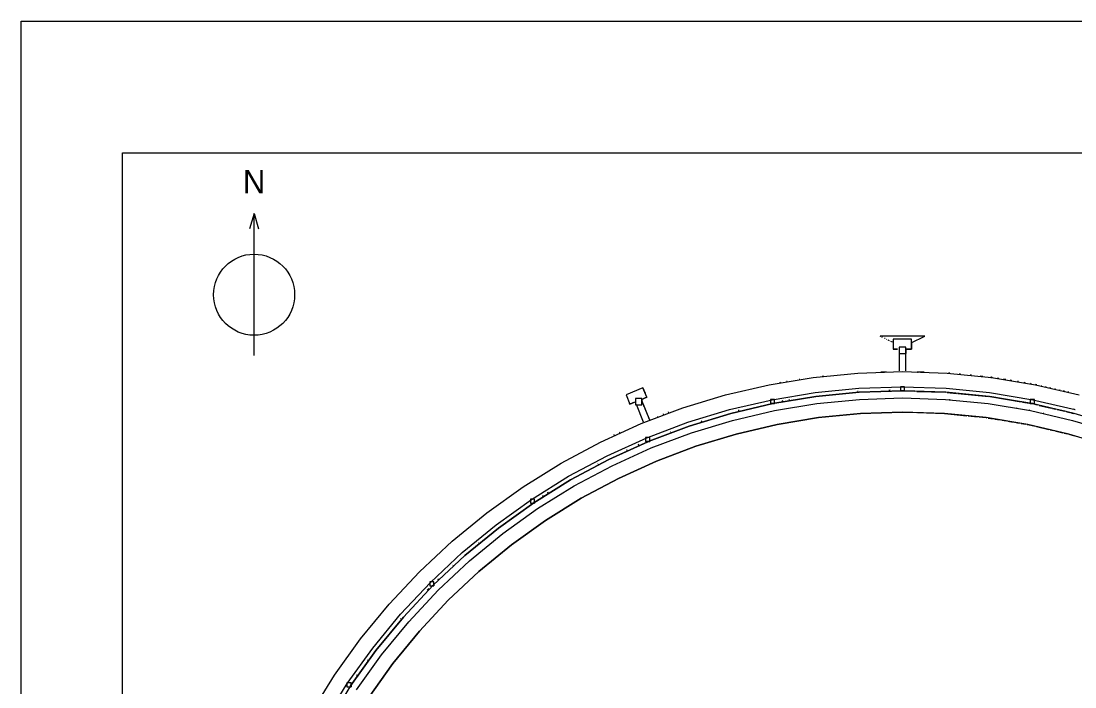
# Paper-space layout '01 Plans' of a CAD drawing. Header units: millimetres. Extents: x 5 to 415, y 7 to 290.
# Drawn here: x 5 to 109, y 224.3 to 290 of the extents above; entities that cross this region are included whole.
import ezdxf
from ezdxf.enums import TextEntityAlignment as Align

# ---------------------------------------------------------------- set-up
doc = ezdxf.new("R2010")
doc.units = ezdxf.units.MM
for name, color, linetype in [('DIMENSIONS', 7, 'Continuous'), ('GEOMETRY', 7, 'Continuous'), ('SHEET', 7, 'Continuous'), ('TEXT', 7, 'Continuous')]:
    doc.layers.add(name, color=color, linetype=linetype)

# ---------------------------------------------------------------- blocks, each defined once
blk = doc.blocks.new('SHEET_01')
at = {"layer": 'DIMENSIONS', "lineweight": 15}
for q in [(27.55, 269.5), (28.45, 269.5)]:
    blk.add_line((28, 271), q, dxfattribs=at)
at = {"layer": 'GEOMETRY', "lineweight": 13}
for p, q in [((89.84, 258.91), (89.8, 258.91)), ((89.86, 258.88), (89.8, 258.91)), ((89.8, 258.91), (89.84, 258.91)), ((89.97, 258.91), (89.84, 258.91)), ((90.17, 258.91), (89.97, 258.91)), ((90.04, 258.79), (89.98, 258.82)), ((90.44, 258.91), (90.17, 258.91)), ((90.29, 258.66), (90.23, 258.69)), ((90.47, 258.57), (90.41, 258.6)), ((90.78, 258.91), (90.44, 258.91)), ((90.72, 258.45), (90.59, 258.51)), ((91.16, 258.91), (90.78, 258.91)), ((91.02, 258.3), (90.84, 258.39)), ((92.9, 258.61), (91.1, 258.61)), ((91.1, 258.61), (91.1, 257.61)), ((91.57, 258.91), (91.16, 258.91)), ((92, 258.91), (91.57, 258.91)), ((92.43, 258.91), (92, 258.91)), ((92.84, 258.91), (92.43, 258.91)), ((93.22, 258.91), (92.84, 258.91)), ((92.86, 258.24), (94.2, 258.91)), ((92.9, 257.61), (92.9, 258.61)), ((92.9, 258.25), (92.9, 257.61)), ((93.56, 258.91), (93.22, 258.91)), ((93.83, 258.91), (93.56, 258.91)), ((94.03, 258.91), (93.83, 258.91)), ((94.03, 258.91), (94.16, 258.91)), ((94.16, 258.91), (94.03, 258.91)), ((94.16, 258.91), (94.2, 258.91)), ((94.2, 258.91), (94.16, 258.91)), ((91.52, 257.61), (91.1, 257.61)), ((91.1, 257.61), (91.52, 257.61)), ((91.1, 257.61), (91.1, 257.61)), ((92.32, 257.83), (91.67, 257.83)), ((91.67, 257.83), (91.67, 257.18)), ((91.67, 257.24), (91.67, 255.49)), ((91.67, 257.18), (92.32, 257.18)), ((92.32, 257.18), (92.32, 257.83)), ((92.32, 257.59), (92.32, 257.18)), ((92.32, 257.51), (92.32, 257.51)), ((92.32, 255.49), (92.32, 257.51)), ((92.32, 255.49), (92.32, 257.51)), ((92.32, 257.51), (92.32, 257.51)), ((92.32, 255.49), (92.32, 257.51)), ((92.32, 255.49), (92.32, 257.51)), ((92.32, 257.18), (92.32, 257.18)), ((92.9, 257.61), (92.35, 257.61)), ((92.35, 257.61), (92.9, 257.61)), ((92.9, 257.61), (92.9, 257.61)), ((83.2, 254.83), (87.59, 255.26)), ((84.2, 254.95), (84.06, 254.94)), ((84.06, 254.94), (84.2, 254.95)), ((87.59, 255.26), (92, 255.41)), ((90.4, 255.38), (89.86, 255.36)), ((89.86, 255.36), (90.4, 255.38)), ((92, 255.41), (96.41, 255.26)), ((94.14, 255.36), (93.47, 255.38)), ((93.47, 255.38), (94.14, 255.36)), ((93.47, 255.36), (93.54, 255.36)), ((93.47, 255.36), (93.54, 255.36)), ((93.54, 255.36), (93.47, 255.36)), ((93.47, 255.36), (93.54, 255.36)), ((93.47, 255.36), (93.54, 255.36)), ((96.41, 255.26), (100.8, 254.83)), ((96.68, 255.26), (96.54, 255.27)), ((96.54, 255.27), (96.68, 255.26)), ((97.74, 255.15), (97.61, 255.17)), ((97.61, 255.17), (97.74, 255.15)), ((98.81, 255.05), (98.67, 255.06)), ((98.67, 255.06), (98.81, 255.05)), ((99.94, 254.94), (99.67, 254.96)), ((99.67, 254.96), (99.94, 254.94)), ((74.55, 253.11), (78.85, 254.11)), ((78.85, 254.11), (83.2, 254.83)), ((79.97, 254.32), (79.9, 254.31)), ((79.9, 254.31), (79.97, 254.32)), ((80.63, 254.43), (80.56, 254.42)), ((80.56, 254.42), (80.63, 254.43)), ((81.88, 254.63), (81.81, 254.62)), ((81.81, 254.62), (81.88, 254.63)), ((87.69, 253.77), (92, 253.91)), ((92.2, 253.91), (91.8, 253.91)), ((91.8, 253.91), (91.8, 253.51)), ((92, 253.91), (96.31, 253.77)), ((92.2, 253.51), (92.2, 253.91)), ((100.8, 254.85), (100.73, 254.86)), ((100.73, 254.86), (100.8, 254.85)), ((100.73, 254.84), (100.8, 254.83)), ((100.73, 254.84), (100.8, 254.83)), ((100.8, 254.83), (100.73, 254.84)), ((100.73, 254.84), (100.8, 254.83)), ((100.73, 254.84), (100.8, 254.83)), ((100.87, 254.84), (100.8, 254.85)), ((100.8, 254.85), (100.87, 254.84)), ((100.8, 254.83), (105.15, 254.11)), ((101.53, 254.73), (101.39, 254.75)), ((101.39, 254.75), (101.53, 254.73)), ((101.53, 254.73), (101.46, 254.74)), ((101.46, 254.74), (101.53, 254.73)), ((101.53, 254.73), (101.46, 254.74)), ((101.46, 254.74), (101.53, 254.73)), ((101.53, 254.73), (101.46, 254.74)), ((101.46, 254.74), (101.53, 254.73)), ((101.53, 254.73), (101.46, 254.74)), ((101.46, 254.74), (101.53, 254.73)), ((102.19, 254.62), (101.99, 254.66)), ((101.99, 254.66), (102.19, 254.62)), ((101.99, 254.64), (102.05, 254.62)), ((101.99, 254.64), (102.05, 254.62)), ((102.05, 254.62), (101.99, 254.64)), ((101.99, 254.64), (102.05, 254.62)), ((101.99, 254.64), (102.05, 254.62)), ((102.64, 254.53), (102.71, 254.52)), ((102.64, 254.53), (102.71, 254.52)), ((102.71, 254.52), (102.64, 254.53)), ((102.64, 254.53), (102.71, 254.52)), ((102.64, 254.53), (102.71, 254.52)), ((102.78, 254.52), (102.65, 254.55)), ((102.65, 254.55), (102.78, 254.52)), ((103.44, 254.42), (103.37, 254.43)), ((103.37, 254.43), (103.44, 254.42)), ((104.1, 254.31), (104.03, 254.32)), ((104.03, 254.32), (104.1, 254.31)), ((104.69, 254.21), (104.63, 254.22)), ((104.63, 254.22), (104.69, 254.21)), ((105.28, 254.1), (105.15, 254.13)), ((105.15, 254.13), (105.28, 254.1)), ((105.15, 254.11), (105.22, 254.1)), ((105.15, 254.11), (105.22, 254.1)), ((105.22, 254.1), (105.15, 254.11)), ((105.15, 254.11), (105.22, 254.1)), ((105.15, 254.11), (105.22, 254.1)), ((105.15, 254.11), (109.45, 253.11)), ((105.74, 254), (105.68, 254.01)), ((105.68, 254.01), (105.74, 254)), ((105.74, 254), (105.68, 254.01)), ((105.68, 254.01), (105.74, 254)), ((105.74, 254), (105.68, 254.01)), ((105.68, 254.01), (105.74, 254)), ((105.74, 254), (105.68, 254.01)), ((105.68, 254.01), (105.74, 254)), ((105.74, 254), (105.68, 254.01)), ((105.68, 254.01), (105.74, 254)), ((106.2, 253.89), (106.13, 253.91)), ((106.13, 253.91), (106.2, 253.89)), ((66.38, 253.8), (64.72, 253.13)), ((64.72, 253.13), (65.09, 252.2)), ((66.76, 252.88), (66.25, 252.67)), ((66.25, 252.67), (66.76, 252.88)), ((66.38, 253.8), (66.6, 253.27)), ((66.76, 252.88), (66.38, 253.8)), ((66.38, 253.8), (66.38, 253.8)), ((66.65, 253.14), (66.76, 252.88)), ((66.76, 252.88), (66.76, 252.88)), ((70.33, 251.83), (74.55, 253.11)), ((79.14, 252.64), (83.4, 253.34)), ((79.22, 252.25), (83.45, 252.95)), ((83.45, 252.95), (79.22, 252.25)), ((79.22, 252.25), (83.45, 252.95)), ((83.45, 252.95), (79.22, 252.25)), ((83.4, 253.34), (87.69, 253.77)), ((83.45, 252.95), (87.72, 253.37)), ((87.72, 253.37), (83.45, 252.95)), ((83.45, 252.95), (87.72, 253.37)), ((87.72, 253.37), (83.45, 252.95)), ((87.58, 253.45), (87.64, 253.46)), ((87.64, 253.46), (87.58, 253.45)), ((87.64, 253.46), (87.58, 253.45)), ((87.72, 253.37), (92, 253.51)), ((92, 253.51), (87.72, 253.37)), ((87.72, 253.37), (92, 253.51)), ((92, 253.51), (87.72, 253.37)), ((87.76, 252.67), (92, 252.81)), ((90.66, 253.56), (90.79, 253.57)), ((90.79, 253.57), (90.66, 253.56)), ((90.79, 253.57), (90.66, 253.56)), ((92.2, 253.51), (91.8, 253.51)), ((91.8, 253.51), (92.2, 253.51)), ((91.8, 253.51), (91.8, 253.51)), ((92, 253.51), (93.21, 253.47)), ((93.21, 253.47), (92, 253.51)), ((92, 253.51), (93.21, 253.47)), ((96.28, 253.37), (92, 253.51)), ((92, 252.81), (96.24, 252.67)), ((92.2, 253.51), (92.2, 253.51)), ((93.41, 253.46), (96.28, 253.37)), ((96.28, 253.37), (93.41, 253.46)), ((93.41, 253.46), (96.28, 253.37)), ((100.55, 252.95), (96.28, 253.37)), ((96.31, 253.77), (100.6, 253.34)), ((96.42, 253.36), (97.35, 253.26)), ((97.35, 253.26), (96.42, 253.36)), ((96.42, 253.36), (97.35, 253.26)), ((97.48, 253.25), (100.48, 252.95)), ((100.48, 252.95), (97.48, 253.25)), ((97.48, 253.25), (100.48, 252.95)), ((104.78, 252.25), (100.55, 252.95)), ((100.6, 253.34), (104.86, 252.64)), ((100.62, 252.94), (103.72, 252.42)), ((103.72, 252.42), (100.62, 252.94)), ((100.62, 252.94), (103.72, 252.42)), ((106.65, 253.78), (106.52, 253.81)), ((106.52, 253.81), (106.65, 253.78)), ((107.11, 253.68), (107.04, 253.69)), ((107.04, 253.69), (107.11, 253.68)), ((107.11, 253.68), (107.04, 253.69)), ((107.04, 253.69), (107.11, 253.68)), ((107.11, 253.68), (107.04, 253.69)), ((107.04, 253.69), (107.11, 253.68)), ((107.11, 253.68), (107.04, 253.69)), ((107.04, 253.69), (107.11, 253.68)), ((107.11, 253.68), (107.04, 253.69)), ((107.04, 253.69), (107.11, 253.68)), ((107.56, 253.57), (107.5, 253.59)), ((107.5, 253.59), (107.56, 253.57)), ((108.02, 253.46), (107.89, 253.5)), ((107.89, 253.5), (108.02, 253.46)), ((108.41, 253.37), (108.34, 253.39)), ((108.34, 253.39), (108.41, 253.37)), ((65.09, 252.2), (65.06, 252.27)), ((65.54, 252.38), (65.09, 252.2)), ((65.09, 252.2), (65.54, 252.38)), ((65.09, 252.2), (65.09, 252.2)), ((66.29, 252.77), (65.64, 252.77)), ((65.64, 252.77), (65.64, 252.12)), ((65.64, 252.12), (66.29, 252.12)), ((65.64, 252.12), (65.64, 252.12)), ((65.71, 252.2), (66.42, 250.45)), ((66.2, 250.28), (70.33, 251.83)), ((66.26, 252.57), (66.26, 252.57)), ((66.39, 252.26), (66.26, 252.57)), ((66.39, 252.26), (66.26, 252.57)), ((66.26, 252.57), (66.26, 252.57)), ((67.05, 250.63), (66.26, 252.57)), ((66.39, 252.26), (66.26, 252.57)), ((66.29, 252.12), (66.29, 252.77)), ((66.29, 252.69), (66.29, 252.45)), ((66.52, 251.94), (66.44, 252.13)), ((66.52, 251.94), (66.44, 252.13)), ((66.52, 251.94), (66.44, 252.13)), ((66.62, 251.69), (66.57, 251.82)), ((66.62, 251.69), (66.57, 251.82)), ((66.62, 251.69), (66.57, 251.82)), ((74.94, 251.66), (79.14, 252.64)), ((75.05, 251.28), (79.22, 252.25)), ((79.22, 252.25), (75.05, 251.28)), ((75.05, 251.28), (79.22, 252.25)), ((79.22, 252.25), (75.05, 251.28)), ((79.38, 252.65), (78.98, 252.65)), ((78.98, 252.65), (78.98, 252.25)), ((79.38, 252.25), (78.98, 252.25)), ((78.98, 252.25), (79.38, 252.25)), ((78.98, 252.25), (78.98, 252.25)), ((79.36, 251.56), (83.54, 252.25)), ((79.38, 252.25), (79.38, 252.65)), ((79.38, 252.25), (79.38, 252.25)), ((80.13, 252.5), (80.19, 252.51)), ((80.19, 252.51), (80.13, 252.5)), ((80.19, 252.51), (80.13, 252.5)), ((80.79, 252.61), (80.86, 252.62)), ((80.86, 252.62), (80.79, 252.61)), ((80.86, 252.62), (80.79, 252.61)), ((83.54, 252.25), (87.76, 252.67)), ((96.24, 252.67), (100.46, 252.25)), ((96.71, 252.62), (96.64, 252.63)), ((100.46, 252.25), (104.64, 251.56)), ((103.32, 251.78), (103.25, 251.79)), ((103.85, 252.4), (104.78, 252.25)), ((104.78, 252.25), (103.85, 252.4)), ((103.85, 252.4), (104.78, 252.25)), ((105.02, 252.65), (104.62, 252.65)), ((104.62, 252.65), (104.62, 252.25)), ((104.86, 252.25), (104.62, 252.25)), ((104.62, 252.25), (105.02, 252.25)), ((104.62, 252.25), (104.62, 252.25)), ((104.78, 252.25), (104.91, 252.22)), ((104.91, 252.22), (104.78, 252.25)), ((104.78, 252.25), (104.91, 252.22)), ((108.95, 251.28), (104.78, 252.25)), ((104.86, 252.64), (109.06, 251.66)), ((104.94, 252.65), (105.02, 252.65)), ((105.02, 252.25), (105.02, 252.65)), ((105.02, 252.65), (105.02, 252.65)), ((105.04, 252.19), (105.3, 252.13)), ((105.3, 252.13), (105.04, 252.19)), ((105.04, 252.19), (105.3, 252.13)), ((105.5, 252.08), (106.67, 251.81)), ((106.67, 251.81), (105.5, 252.08)), ((105.5, 252.08), (106.67, 251.81)), ((106.8, 251.78), (107.13, 251.7)), ((107.13, 251.7), (106.8, 251.78)), ((106.8, 251.78), (107.13, 251.7)), ((66.82, 251.19), (66.67, 251.57)), ((66.82, 251.19), (66.67, 251.57)), ((66.82, 251.19), (66.67, 251.57)), ((66.92, 250.94), (66.87, 251.07)), ((66.92, 250.94), (66.87, 251.07)), ((66.92, 250.94), (66.87, 251.07)), ((67.05, 250.63), (66.97, 250.82)), ((67.05, 250.63), (66.97, 250.82)), ((67.05, 250.63), (66.97, 250.82)), ((67.87, 250.97), (67.81, 250.94)), ((68.42, 251.2), (68.36, 251.17)), ((68.91, 251.4), (68.85, 251.37)), ((70.81, 250.41), (74.94, 251.66)), ((70.94, 250.03), (75.05, 251.28)), ((75.05, 251.28), (70.94, 250.03)), ((70.94, 250.03), (75.05, 251.28)), ((75.05, 251.28), (70.94, 250.03)), ((75.23, 250.6), (79.36, 251.56)), ((75.8, 251.56), (75.87, 251.57)), ((75.87, 251.57), (75.8, 251.56)), ((75.87, 251.57), (75.8, 251.56)), ((79.63, 250.19), (83.72, 250.87)), ((83.72, 250.87), (79.63, 250.19)), ((83.72, 250.87), (87.85, 251.27)), ((87.85, 251.27), (83.72, 250.87)), ((87.85, 251.27), (92, 251.41)), ((92, 251.41), (87.85, 251.27)), ((92, 251.41), (93.34, 251.36)), ((96.15, 251.27), (92, 251.41)), ((93.47, 251.36), (96.15, 251.27)), ((96.15, 251.27), (98.34, 251.06)), ((100.28, 250.87), (96.15, 251.27)), ((98.48, 251.04), (99.41, 250.95)), ((99.54, 250.94), (100.28, 250.87)), ((100.28, 250.87), (100.34, 250.86)), ((104.37, 250.19), (100.28, 250.87)), ((100.47, 250.83), (101, 250.75)), ((101.13, 250.72), (101.66, 250.64)), ((104.58, 251.57), (104.51, 251.59)), ((104.64, 251.56), (108.77, 250.6)), ((105.95, 251.26), (105.89, 251.27)), ((107.26, 251.67), (108.04, 251.49)), ((108.04, 251.49), (107.26, 251.67)), ((107.26, 251.67), (108.04, 251.49)), ((108.17, 251.46), (108.5, 251.38)), ((108.5, 251.38), (108.17, 251.46)), ((108.17, 251.46), (108.5, 251.38)), ((108.63, 251.35), (108.89, 251.29)), ((108.89, 251.29), (108.63, 251.35)), ((108.63, 251.35), (108.89, 251.29)), ((108.99, 251.68), (108.93, 251.69)), ((108.93, 251.69), (108.99, 251.68)), ((108.99, 251.68), (108.93, 251.69)), ((113.06, 250.03), (108.95, 251.28)), ((62.19, 248.46), (66.2, 250.28)), ((66.78, 248.89), (70.81, 250.41)), ((70.94, 250.03), (66.93, 248.52)), ((66.99, 248.55), (70.94, 250.03)), ((70.94, 250.03), (66.99, 248.55)), ((66.99, 248.55), (70.94, 250.03)), ((71.17, 249.37), (75.23, 250.6)), ((72.13, 250.5), (72.19, 250.52)), ((72.19, 250.52), (72.13, 250.5)), ((72.19, 250.52), (72.13, 250.5)), ((75.59, 249.25), (79.63, 250.19)), ((79.63, 250.19), (75.59, 249.25)), ((101.8, 250.62), (102.26, 250.54)), ((102.39, 250.52), (102.92, 250.43)), ((103.05, 250.41), (103.51, 250.33)), ((103.71, 250.3), (104.17, 250.22)), ((104.3, 250.2), (104.37, 250.19)), ((104.37, 250.19), (105.09, 250.02)), ((108.41, 249.25), (104.37, 250.19)), ((105.22, 249.99), (106.46, 249.7)), ((106.59, 249.67), (106.91, 249.6)), ((108.77, 250.6), (112.83, 249.37)), ((62.85, 247.11), (66.78, 248.89)), ((63.56, 249.18), (63.49, 249.15)), ((64.11, 249.41), (64.05, 249.38)), ((67.05, 248.91), (66.65, 248.91)), ((66.65, 248.91), (66.65, 248.51)), ((67.05, 248.51), (67.05, 248.91)), ((67.2, 247.88), (71.17, 249.37)), ((69.09, 249.44), (69.15, 249.46)), ((69.15, 249.46), (69.09, 249.44)), ((69.15, 249.46), (69.09, 249.44)), ((71.62, 248.04), (75.59, 249.25)), ((75.59, 249.25), (71.62, 248.04)), ((107.04, 249.57), (107.82, 249.38)), ((107.96, 249.35), (108.28, 249.28)), ((108.41, 249.25), (108.99, 249.07)), ((112.38, 248.04), (108.41, 249.25)), ((58.3, 246.38), (62.19, 248.46)), ((66.93, 248.52), (63.03, 246.75)), ((63.03, 246.75), (66.87, 248.49)), ((66.87, 248.49), (63.03, 246.75)), ((63.03, 246.75), (66.87, 248.49)), ((63.34, 246.12), (67.2, 247.88)), ((64.75, 247.65), (64.82, 247.67)), ((64.82, 247.67), (64.75, 247.65)), ((64.82, 247.67), (64.75, 247.65)), ((65.92, 248.17), (65.98, 248.2)), ((65.98, 248.2), (65.92, 248.17)), ((65.98, 248.2), (65.92, 248.17)), ((67.05, 248.51), (66.65, 248.51)), ((66.65, 248.51), (67.05, 248.51)), ((66.65, 248.51), (66.65, 248.51)), ((67.05, 248.59), (67.05, 248.51)), ((67.05, 248.51), (67.05, 248.51)), ((67.73, 246.58), (71.62, 248.04)), ((71.62, 248.04), (67.73, 246.58)), ((59.05, 245.08), (62.85, 247.11)), ((59.25, 244.73), (63.03, 246.75)), ((63.03, 246.75), (59.25, 244.73)), ((59.25, 244.73), (63.03, 246.75)), ((63.03, 246.75), (59.25, 244.73)), ((63.96, 244.87), (67.73, 246.58)), ((67.73, 246.58), (63.96, 244.87)), ((54.55, 244.05), (58.3, 246.38)), ((59.6, 244.13), (63.34, 246.12)), ((61.92, 246.27), (61.98, 246.3)), ((61.98, 246.3), (61.92, 246.27)), ((61.98, 246.3), (61.92, 246.27)), ((55.38, 242.8), (59.05, 245.08)), ((55.61, 242.47), (59.25, 244.73)), ((59.25, 244.73), (55.61, 242.47)), ((55.61, 242.47), (59.25, 244.73)), ((59.25, 244.73), (55.61, 242.47)), ((60.3, 242.91), (63.96, 244.87)), ((63.96, 244.87), (60.3, 242.91)), ((50.96, 241.48), (54.55, 244.05)), ((55.99, 241.89), (59.6, 244.13)), ((56.97, 243.44), (57.03, 243.47)), ((57.03, 243.47), (56.97, 243.44)), ((57.03, 243.47), (56.97, 243.44)), ((51.88, 240.29), (55.38, 242.8)), ((52.12, 239.97), (55.61, 242.47)), ((55.61, 242.47), (52.12, 239.97)), ((52.12, 239.97), (55.61, 242.47)), ((55.61, 242.47), (52.12, 239.97)), ((55.69, 242.83), (55.29, 242.83)), ((55.29, 242.83), (55.29, 242.43)), ((55.29, 242.43), (55.69, 242.43)), ((55.69, 242.43), (55.53, 242.43)), ((55.61, 242.59), (55.66, 242.62)), ((55.66, 242.62), (55.61, 242.59)), ((55.66, 242.62), (55.61, 242.59)), ((55.69, 242.43), (55.69, 242.83)), ((55.69, 242.59), (55.69, 242.43)), ((55.69, 242.43), (55.69, 242.43)), ((56.46, 243.12), (56.52, 243.15)), ((56.52, 243.15), (56.46, 243.12)), ((56.52, 243.15), (56.46, 243.12)), ((56.77, 240.72), (60.3, 242.91)), ((60.3, 242.91), (56.77, 240.72)), ((47.55, 238.68), (50.96, 241.48)), ((52.55, 239.42), (55.99, 241.89)), ((53.4, 238.31), (56.77, 240.72)), ((56.77, 240.72), (53.4, 238.31)), ((48.54, 237.55), (51.88, 240.29)), ((48.81, 237.25), (52.12, 239.97)), ((52.12, 239.97), (48.81, 237.25)), ((48.81, 237.25), (52.12, 239.97)), ((52.12, 239.97), (48.81, 237.25)), ((49.27, 236.73), (52.55, 239.42)), ((44.34, 235.66), (47.55, 238.68)), ((50.14, 238.48), (50.19, 238.52)), ((50.19, 238.52), (50.14, 238.48)), ((50.19, 238.52), (50.14, 238.48)), ((50.19, 235.67), (53.4, 238.31)), ((53.4, 238.31), (50.19, 235.67)), ((45.4, 234.6), (48.54, 237.55)), ((45.68, 234.32), (48.81, 237.25)), ((48.81, 237.25), (45.68, 234.32)), ((45.68, 234.32), (48.81, 237.25)), ((48.81, 237.25), (45.68, 234.32)), ((46.17, 233.83), (49.27, 236.73)), ((47.62, 236.27), (47.66, 236.32)), ((47.66, 236.32), (47.62, 236.27)), ((47.66, 236.32), (47.62, 236.27)), ((41.32, 232.45), (44.34, 235.66)), ((47.16, 232.84), (50.19, 235.67)), ((50.19, 235.67), (47.16, 232.84)), ((42.45, 231.46), (45.4, 234.6)), ((42.75, 231.19), (45.68, 234.32)), ((45.68, 234.32), (42.75, 231.19)), ((42.75, 231.19), (45.68, 234.32)), ((45.68, 234.32), (42.75, 231.19)), ((45.74, 234.66), (45.34, 234.66)), ((45.34, 234.66), (45.34, 234.26)), ((45.34, 234.26), (45.74, 234.26)), ((45.74, 234.26), (45.58, 234.26)), ((45.74, 234.26), (45.74, 234.66)), ((45.74, 234.5), (45.74, 234.26)), ((45.74, 234.26), (45.74, 234.26)), ((46.15, 234.9), (46.2, 234.94)), ((46.2, 234.94), (46.15, 234.9)), ((46.2, 234.94), (46.15, 234.9)), ((43.27, 230.73), (46.17, 233.83)), ((45.1, 233.85), (45.24, 234)), ((45.24, 234), (45.1, 233.85)), ((45.24, 234), (45.1, 233.85)), ((38.52, 229.04), (41.32, 232.45)), ((44.33, 229.81), (47.16, 232.84)), ((47.16, 232.84), (44.33, 229.81)), ((39.71, 228.12), (42.45, 231.46)), ((40.03, 227.88), (42.75, 231.19)), ((42.75, 231.19), (40.03, 227.88)), ((40.03, 227.88), (42.75, 231.19)), ((42.75, 231.19), (40.03, 227.88)), ((42.46, 231), (42.5, 231.05)), ((42.5, 231.05), (42.46, 231)), ((42.5, 231.05), (42.46, 231)), ((40.58, 227.45), (43.27, 230.73)), ((35.95, 225.45), (38.52, 229.04)), ((41.69, 226.6), (44.33, 229.81)), ((44.33, 229.81), (41.69, 226.6)), ((37.2, 224.62), (39.71, 228.12)), ((37.53, 224.39), (40.03, 227.88)), ((40.03, 227.88), (37.53, 224.39)), ((37.53, 224.39), (40.03, 227.88)), ((40.03, 227.88), (37.53, 224.39)), ((38.11, 224.01), (40.58, 227.45)), ((39.21, 226.9), (39.25, 226.96)), ((39.25, 226.96), (39.21, 226.9)), ((39.25, 226.96), (39.21, 226.9)), ((39.28, 223.23), (41.69, 226.6)), ((41.69, 226.6), (39.28, 223.23)), ((33.62, 221.7), (35.95, 225.45)), ((37.57, 224.71), (37.17, 224.71)), ((37.17, 224.71), (37.17, 224.31)), ((37.57, 224.31), (37.57, 224.71)), ((38.15, 225.43), (38.19, 225.49)), ((38.19, 225.49), (38.15, 225.43)), ((38.19, 225.49), (38.15, 225.43)), ((34.92, 220.95), (37.2, 224.62)), ((37.53, 224.39), (35.27, 220.75)), ((37.17, 224.31), (37.57, 224.31)), ((37.57, 224.31), (37.49, 224.31)), ((37.57, 224.47), (37.57, 224.31)), ((37.57, 224.31), (37.57, 224.31))]:
    blk.add_line(p, q, dxfattribs=at)
blk.add_circle((28, 263), 4, dxfattribs=at)
at = {"layer": 'SHEET', "lineweight": 18}
for p, q in [((5, 290), (415, 290)), ((5, 7), (5, 290)), ((15, 277), (331, 277)), ((15, 17), (15, 277)), ((28, 257), (28, 271))]:
    blk.add_line(p, q, dxfattribs=at)
at = {"layer": 'TEXT'}
blk.add_text('N', height=2.3, dxfattribs=at).set_placement((28, 273), align=Align.CENTER)

psp = doc.layouts.new('01 Plans')

# ---------------------------------------------------------------- block references
psp.add_blockref('SHEET_01', (0, 0))

doc.saveas('drawing.dxf')
